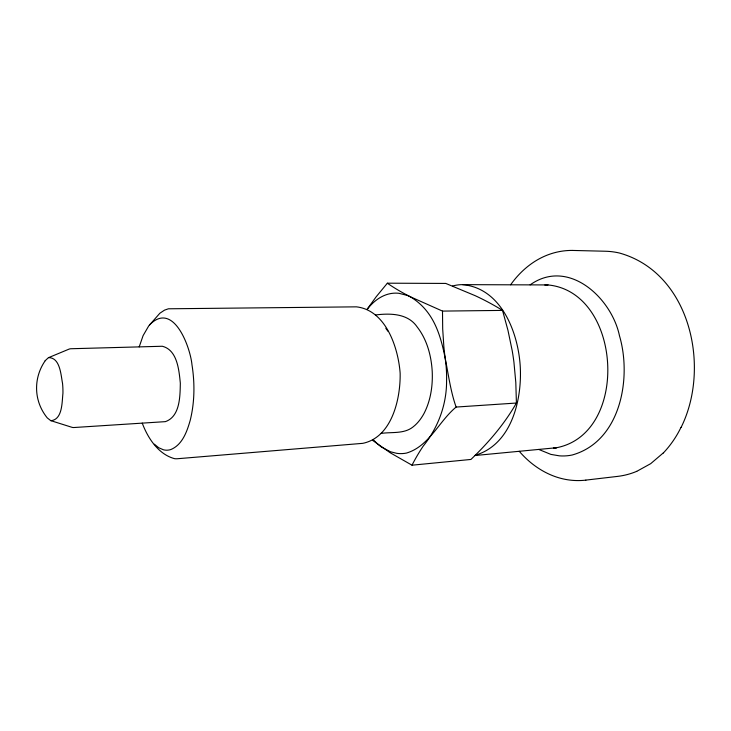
<?xml version="1.0" encoding="UTF-8"?>
<svg xmlns="http://www.w3.org/2000/svg" width="731" height="731" viewBox="0 0 731 731"><rect width="100%" height="100%" fill="white"/><g stroke="black" fill="none" stroke-linecap="round" stroke-linejoin="round"><path stroke-width="1.1" d="M367.227 309.35C372.929 301.857 380.814 295.525 390.226 293.661A27.76 26.535 -1.3 0 1 398.925 293.295L407.459 295.479L442.493 311.095L442.694 328.959L443.872 346.923A298.431 285.236 -1.3 0 0 445.298 358.93L445.937 364.212A146.191 139.731 -1.3 0 1 446.577 380.641C446.742 404.572 438.125 427.672 423.185 446.157C419.073 452.27 415.354 458.639 412.001 465.19L390.19 452.754L372.536 440.309M139.201 346.887L143.093 335.639L148.749 325.88L159.87 313.233L164.521 310.136L168.413 308.793L356.426 306.846C386.05 310.209 398.231 347.874 400.14 373.093C400.67 398.413 392.108 437.239 362.823 443.333L177.551 458.721A14.483 13.843 -1.3 0 1 174.563 458.666C158.426 454.38 147.799 438.07 142.253 423.13M681.1 427.379C711.007 367.346 690.375 272.636 619.294 252.99A67.407 64.419 -1.3 0 0 605.405 251.236L572.629 250.441M367.081 309.286L376.209 296.74L387.375 283.189L445.773 283.427L475.159 295.671A258.025 246.621 -1.3 0 1 499.602 308.601L502.535 310.401L507.981 330.421L512.175 350.524A293.25 280.284 -1.3 0 1 513.92 362.083L515.803 382.45L516.415 403.037C504.39 424.135 488.427 442.694 470.947 459.443L412.001 465.19M45.158 360.721L48.374 357.715L68.815 349.217A5.747 5.492 -1.3 0 1 70.944 348.742L162.309 346.256C177.414 350.021 178.994 370.215 180.329 383.154C180.064 396.239 180.137 416.506 165.389 421.641L73.932 427.525A5.693 5.446 -1.3 0 1 71.766 427.251L50.713 420.617L47.277 417.913A51.289 49.023 -1.3 0 1 38.752 402.205L37.829 398.879A51.673 49.388 -1.3 0 1 45.194 360.748M510.622 284.807C520.262 271.164 533.648 259.807 549.548 254.26A64.602 61.742 -1.3 0 1 572.574 250.422M149.526 324.93C173.265 300.551 190.234 346.768 191.97 364.742C194.894 383.154 194.711 402.214 190.206 420.371C187.008 431.491 182.458 444.713 170.88 449.528A12.582 12.025 -1.3 0 1 163.452 449.793L158.718 447.737L154.342 444.192M516.415 403.037L456.126 407.057C438.627 421.54 429.28 446.257 406.445 453.083A27.805 26.572 -1.3 0 1 396.778 453.339L390.491 451.767L381.683 447.153M663.282 452.928L650.681 463.673L636.719 471.367M530.103 284.88C568.398 257.595 611.628 297.974 619.477 335.785C631.986 378.302 620.546 441.551 572.081 455.029A43.495 41.566 -1.3 0 1 559.379 455.842L550.9 454.399L538.72 449.428M48.593 357.614C60.216 357.605 60.892 375.003 62.555 383.51A94.984 90.79 -1.3 0 1 62.939 393.269C61.943 402.169 62.619 419.53 50.942 420.7M475.214 455.258C511.207 444.695 521.897 400.844 520.308 367.583C518.571 333.473 501.731 288.005 462.495 284.642A34.604 33.078 -1.3 0 0 452.498 286.031M585.86 480.112L617.741 476.374A67.462 64.474 -1.3 0 0 636.71 471.349M474.94 455.523L556.529 447.728C630.159 433.556 622.054 291.861 547.912 284.935L462.495 284.642M545.088 285.044L547.912 284.935M381.052 433.428C391.633 431.82 403.96 434.159 412.969 426.995C417.629 423.413 421.211 418.635 424.007 413.499C430.65 400.67 432.843 385.941 432.231 371.622C431.317 355.778 427.041 339.568 417.127 326.903C407.852 313.27 390.08 313.16 375.432 314.97M545.107 285.026L547.738 284.935M442.493 311.095L502.535 310.401M410.201 296.731C448.743 319.749 442.748 369.767 456.126 407.057M385.831 328.283L387.841 331.152M410.228 296.695A190.754 182.321 -1.3 0 1 387.339 283.226M381.664 447.18A51.782 49.489 -1.3 0 1 373.413 439.806M519.248 451.283A100.302 95.871 -1.3 0 0 529.555 461.599C538.583 469.284 549.173 475.26 560.668 478.293A64.84 61.98 -1.3 0 0 585.86 480.139M681 427.333A106.022 101.335 -1.3 0 1 663.346 452.982M556.529 447.728L553.714 447.902L556.529 447.728"/></g></svg>
